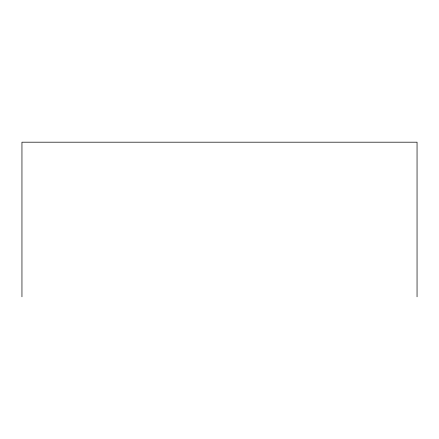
<?xml version="1.0" encoding="UTF-8"?>
<svg xmlns="http://www.w3.org/2000/svg" width="439" height="439" viewBox="0 0 439 439"><rect width="100%" height="100%" fill="white"/><g stroke="black" fill="none" stroke-linecap="round" stroke-linejoin="round"><path stroke-width="0.66" d="M417.05 296.808L417.05 142.192L21.95 142.192L21.95 296.808"/></g></svg>
